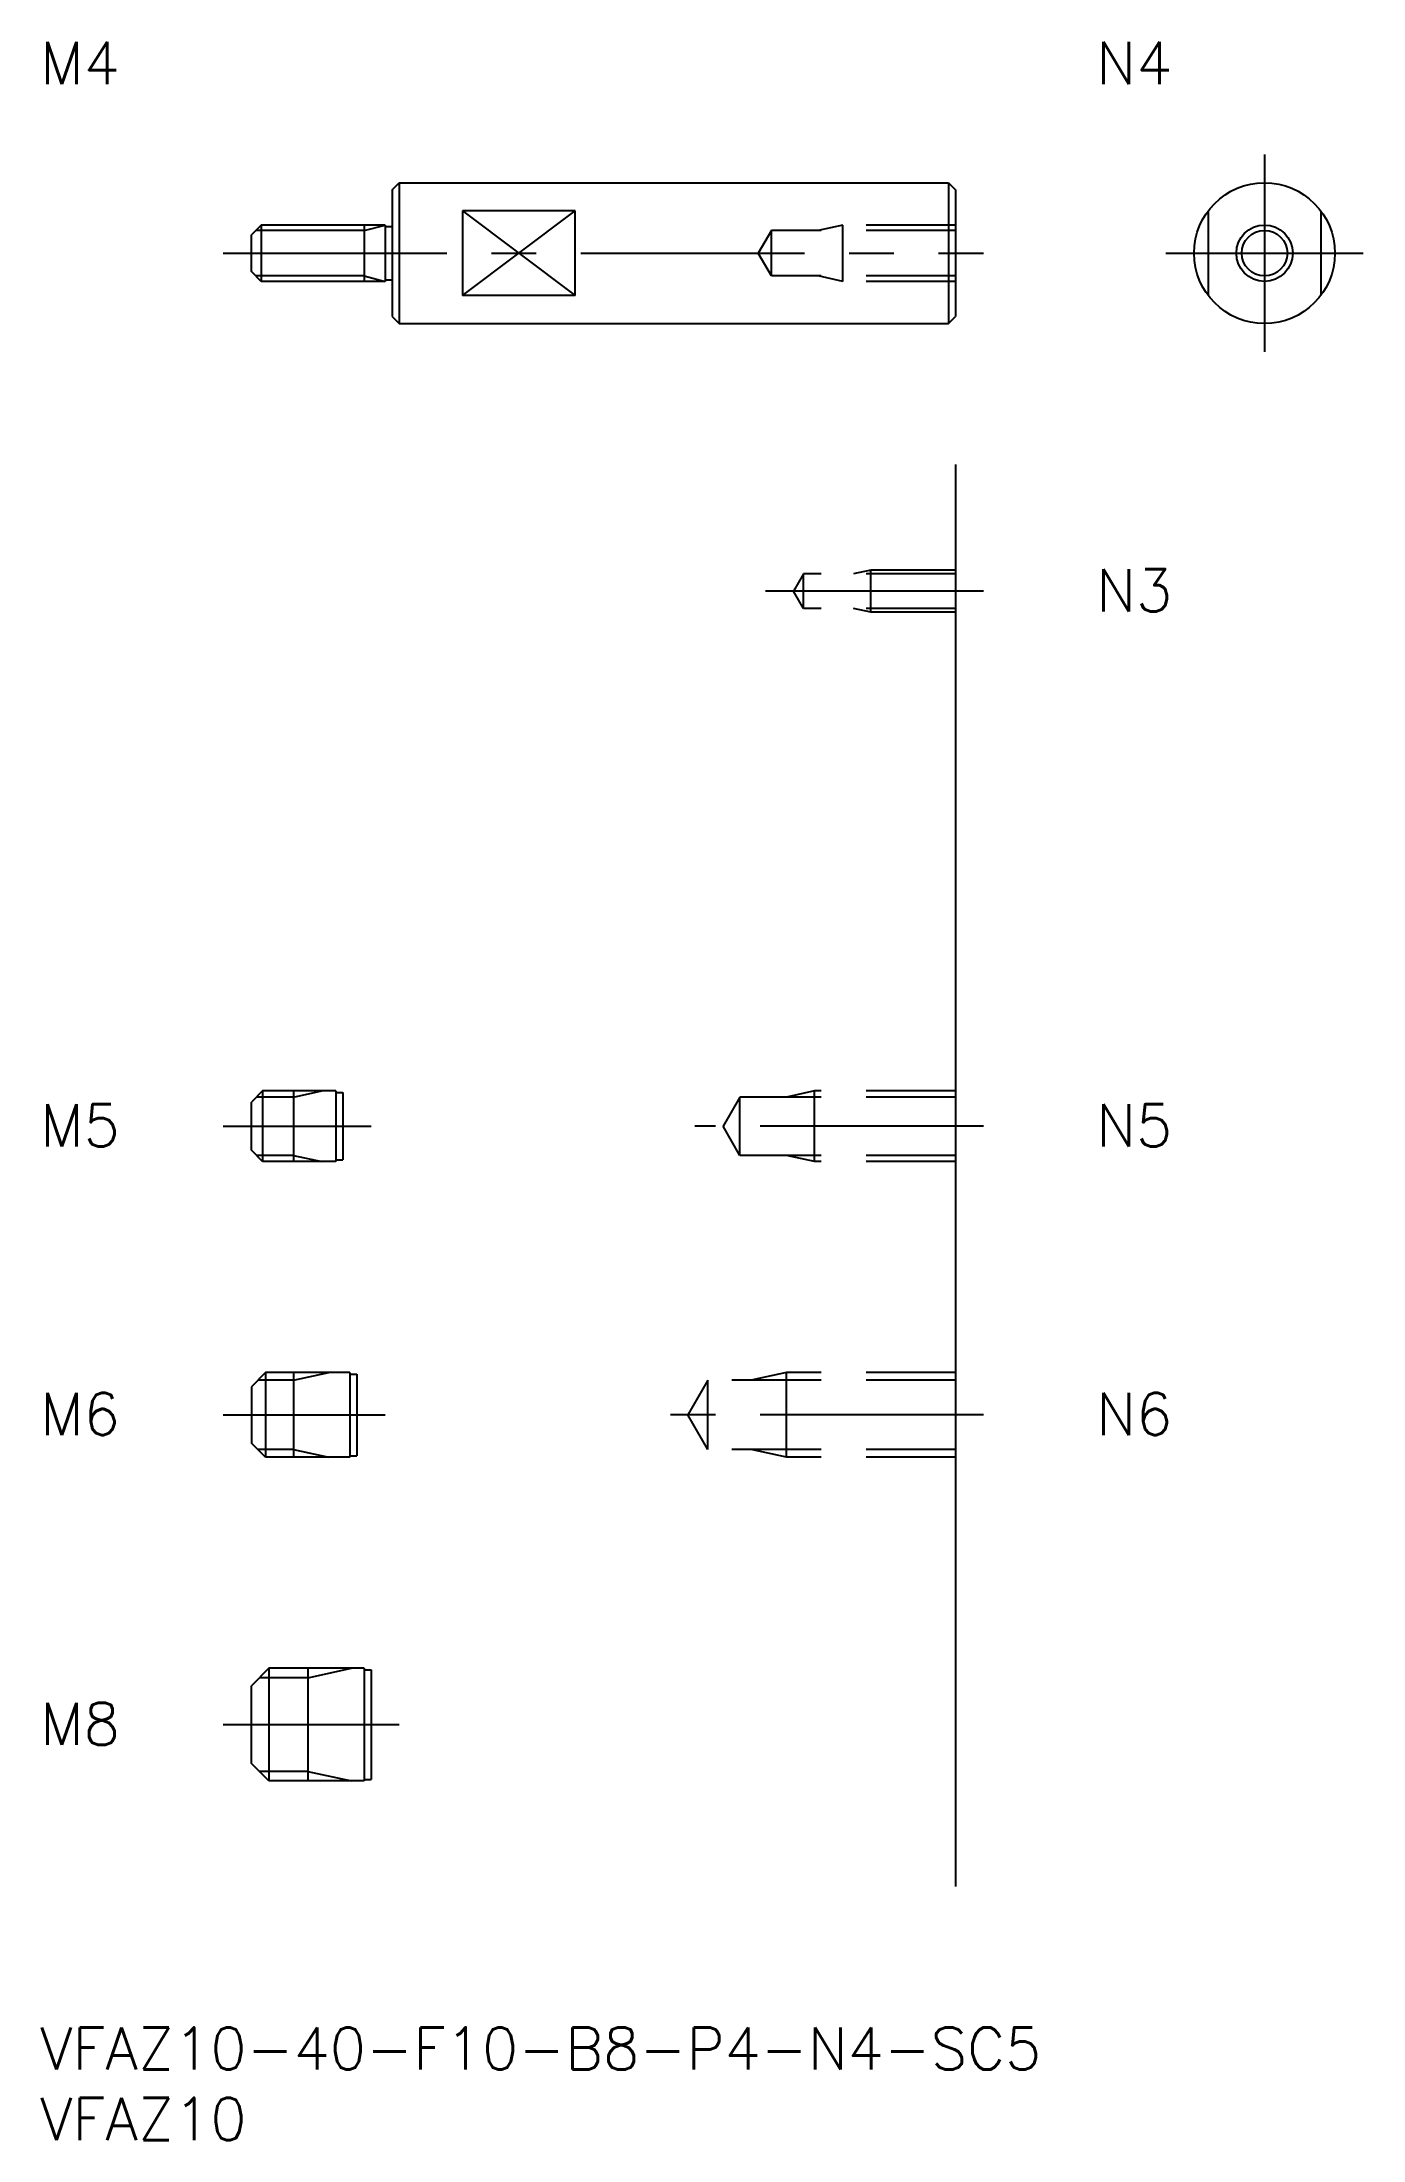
# Model space of a CAD drawing. Extents: x 0 to 94, y -8 to 141.
import ezdxf

# ---------------------------------------------------------------- set-up
doc = ezdxf.new("R2010")
doc.units = 0
doc.header["$LTSCALE"] = 0.5
doc.linetypes.add('CENTER', pattern=[50.8, 31.75, -6.35, 6.35, -6.35])
doc.linetypes.add('DASHED', pattern=[19.05, 12.7, -6.35])
for name, color, linetype in [('MSM_CENTER', 1, 'CENTER'), ('MSM_CONTINUOUS', 7, 'CONTINUOUS'), ('MSM_DASHED', 4, 'DASHED'), ('MSM_NARROW', 5, 'CONTINUOUS'), ('MSM_PART_NUMBER', 7, 'CONTINUOUS')]:
    doc.layers.add(name, color=color, linetype=linetype)
doc.styles.get("Standard").update_dxf_attribs({"font": 'txt.shx', "height": 1, "bigfont": 'bigfont.shx'})

# ---------------------------------------------------------------- blocks, each defined once
blk = doc.blocks.new('*U10')
at = {"layer": 'MSM_PART_NUMBER'}
blk.add_text('VFAZ10-40-F10-B8-P4-N4-SC5', height=3, dxfattribs=at).set_placement((0, -3))
blk = doc.blocks.new('*U11')
at = {"layer": 'MSM_PART_NUMBER'}
blk.add_text('VFAZ10', height=3, dxfattribs=at).set_placement((0, -8))
blk = doc.blocks.new('*U12')
at = {"layer": 'MSM_PART_NUMBER'}
blk.add_text('M8', height=3, dxfattribs=at).set_placement((0, 20.06))
blk = doc.blocks.new('*U13')
at = {"layer": 'MSM_PART_NUMBER'}
blk.add_text('M6', height=3, dxfattribs=at).set_placement((0, 42.06))
blk = doc.blocks.new('*U14')
at = {"layer": 'MSM_PART_NUMBER'}
blk.add_text('M5', height=3, dxfattribs=at).set_placement((0, 62.56))
blk = doc.blocks.new('*U15')
at = {"layer": 'MSM_PART_NUMBER'}
blk.add_text('N6', height=3, dxfattribs=at).set_placement((75, 42.06))
blk = doc.blocks.new('*U16')
at = {"layer": 'MSM_PART_NUMBER'}
blk.add_text('N5', height=3, dxfattribs=at).set_placement((75, 62.56))
blk = doc.blocks.new('*U17')
at = {"layer": 'MSM_PART_NUMBER'}
blk.add_text('N3', height=3, dxfattribs=at).set_placement((75, 100.56))
blk = doc.blocks.new('*U18')
at = {"layer": 'MSM_PART_NUMBER'}
blk.add_text('M4', height=3, dxfattribs=at).set_placement((0, 138))
blk = doc.blocks.new('*U19')
at = {"layer": 'MSM_PART_NUMBER'}
blk.add_text('N4', height=3, dxfattribs=at).set_placement((75, 138))

msp = doc.modelspace()

# ---------------------------------------------------------------- linework, layer by layer
at = {"layer": 'MSM_CENTER'}
for p, q in [((86.95, 133), (86.95, 119)), ((13, 126), (67, 126)), ((79.95, 126), (93.95, 126)), ((67, 102), (51.5, 102)), ((13, 64), (23.5, 64)), ((67, 64), (46.5, 64)), ((13, 43.5), (24.5, 43.5)), ((67, 43.5), (44, 43.5)), ((13, 21.5), (25.5, 21.5))]:
    msp.add_line(p, q, dxfattribs=at)
at = {"layer": 'MSM_CONTINUOUS'}
for p, q in [((25, 130.5), (25.5, 131)), ((25, 130.5), (25, 121.5)), ((25.5, 131), (64.5, 131)), ((25.5, 131), (25.5, 121)), ((64.5, 131), (64.5, 121)), ((64.5, 131), (65, 130.5)), ((65, 130.5), (65, 121.5)), ((38, 129), (30, 129)), ((30, 129), (30, 123)), ((38, 123), (38, 129)), ((15.7, 128), (15, 127.3)), ((15, 124.7), (15, 127.3)), ((24.5, 128), (15.7, 128)), ((15.7, 128), (15.7, 124)), ((23, 128), (23, 124)), ((24.5, 128), (24.5, 124)), ((24.5, 127.9), (25, 127.9)), ((15.7, 124), (15, 124.7)), ((24.5, 124), (15.7, 124)), ((24.5, 124.1), (25, 124.1)), ((38, 123), (30, 123)), ((25, 121.5), (25.5, 121)), ((25.5, 121), (64.5, 121)), ((64.5, 121), (65, 121.5)), ((65, 111), (65, 10)), ((15.8, 66.5), (15, 65.7)), ((15, 62.3), (15, 65.7)), ((21, 66.5), (15.8, 66.5)), ((15.8, 66.5), (15.8, 61.5)), ((18, 66.5), (18, 61.5)), ((21, 66.5), (21, 61.5)), ((21, 66.4), (21.5, 66.4)), ((21.5, 66.4), (21.5, 61.6)), ((15.8, 61.5), (15, 62.3)), ((21, 61.5), (15.8, 61.5)), ((21, 61.6), (21.5, 61.6)), ((16, 46.5), (15, 45.5)), ((22, 46.5), (16, 46.5)), ((16, 46.5), (16, 40.5)), ((18, 46.5), (18, 40.5)), ((22, 46.5), (22, 40.5)), ((22, 46.4), (22.5, 46.4)), ((22.5, 46.4), (22.5, 40.6)), ((15, 45.5), (15, 41.5)), ((16, 40.5), (15, 41.5)), ((22, 40.5), (16, 40.5)), ((22, 40.6), (22.5, 40.6)), ((16.25, 25.5), (15, 24.25)), ((23, 25.5), (16.25, 25.5)), ((16.25, 25.5), (16.25, 17.5)), ((19, 25.5), (19, 17.5)), ((23, 25.5), (23, 17.5)), ((23, 25.4), (23.5, 25.4)), ((23.5, 25.4), (23.5, 17.6)), ((15, 18.75), (15, 24.25)), ((16.25, 17.5), (15, 18.75)), ((23, 17.5), (16.25, 17.5)), ((23, 17.6), (23.5, 17.6))]:
    msp.add_line(p, q, dxfattribs=at)
for radius in [5, 1.62]:
    msp.add_circle((86.95, 126), radius, dxfattribs=at)
at = {"layer": 'MSM_DASHED'}
for p, q in [((82.95, 129), (82.95, 123)), ((90.95, 129), (90.95, 123)), ((51.94, 127.62), (51, 126)), ((65, 127.62), (51.94, 127.62)), ((51.94, 124.38), (51.94, 127.62)), ((57, 128), (55.25, 127.62)), ((65, 128), (57, 128)), ((57, 124), (57, 128)), ((51.94, 124.38), (51, 126)), ((65, 124.38), (51.94, 124.38)), ((57, 124), (55.25, 124.38)), ((65, 124), (57, 124)), ((54.21, 103.23), (53.5, 102)), ((65, 103.23), (54.21, 103.23)), ((54.21, 100.77), (54.21, 103.23)), ((59, 103.5), (57.75, 103.23)), ((65, 103.5), (59, 103.5)), ((59, 100.5), (59, 103.5)), ((54.21, 100.77), (53.5, 102)), ((65, 100.77), (54.21, 100.77)), ((59, 100.5), (57.75, 100.77)), ((65, 100.5), (59, 100.5)), ((49.69, 66.07), (48.5, 64)), ((65, 66.07), (49.69, 66.07)), ((49.69, 61.93), (49.69, 66.07)), ((55, 66.5), (53, 66.07)), ((65, 66.5), (55, 66.5)), ((55, 61.5), (55, 66.5)), ((49.69, 61.93), (48.5, 64)), ((65, 61.93), (49.69, 61.93)), ((55, 61.5), (53, 61.93)), ((65, 61.5), (55, 61.5)), ((53, 46.5), (50.5, 45.96)), ((65, 46.5), (53, 46.5)), ((53, 40.5), (53, 46.5)), ((47.42, 45.96), (46, 43.5)), ((65, 45.96), (47.42, 45.96)), ((47.42, 41.04), (47.42, 45.96)), ((47.42, 41.04), (46, 43.5)), ((65, 41.04), (47.42, 41.04)), ((53, 40.5), (50.5, 41.04)), ((65, 40.5), (53, 40.5))]:
    msp.add_line(p, q, dxfattribs=at)
at = {"layer": 'MSM_NARROW'}
for p, q in [((30, 129), (38, 123)), ((30, 123), (38, 129)), ((23, 127.62), (15.32, 127.62)), ((23, 127.62), (24.5, 128)), ((23, 124.38), (15.32, 124.38)), ((23, 124.38), (24.5, 124)), ((18, 66.07), (15.37, 66.07)), ((18, 66.07), (20, 66.5)), ((18, 61.93), (15.37, 61.93)), ((18, 61.93), (20, 61.5)), ((18, 45.96), (20.5, 46.5)), ((18, 45.96), (15.46, 45.96)), ((18, 41.04), (15.46, 41.04)), ((18, 41.04), (20.5, 40.5)), ((19, 24.82), (22.12, 25.5)), ((19, 24.82), (15.57, 24.82)), ((19, 18.18), (15.57, 18.18)), ((19, 18.18), (22.12, 17.5))]:
    msp.add_line(p, q, dxfattribs=at)
msp.add_circle((86.95, 126), 2, dxfattribs=at)

# ---------------------------------------------------------------- block references
at = {"layer": 'MSM_CONTINUOUS'}
for name in ['*U18', '*U19', '*U17', '*U14', '*U16', '*U13', '*U15', '*U12', '*U10', '*U11']:
    msp.add_blockref(name, (0, 0), dxfattribs=at)

doc.saveas('drawing.dxf')
